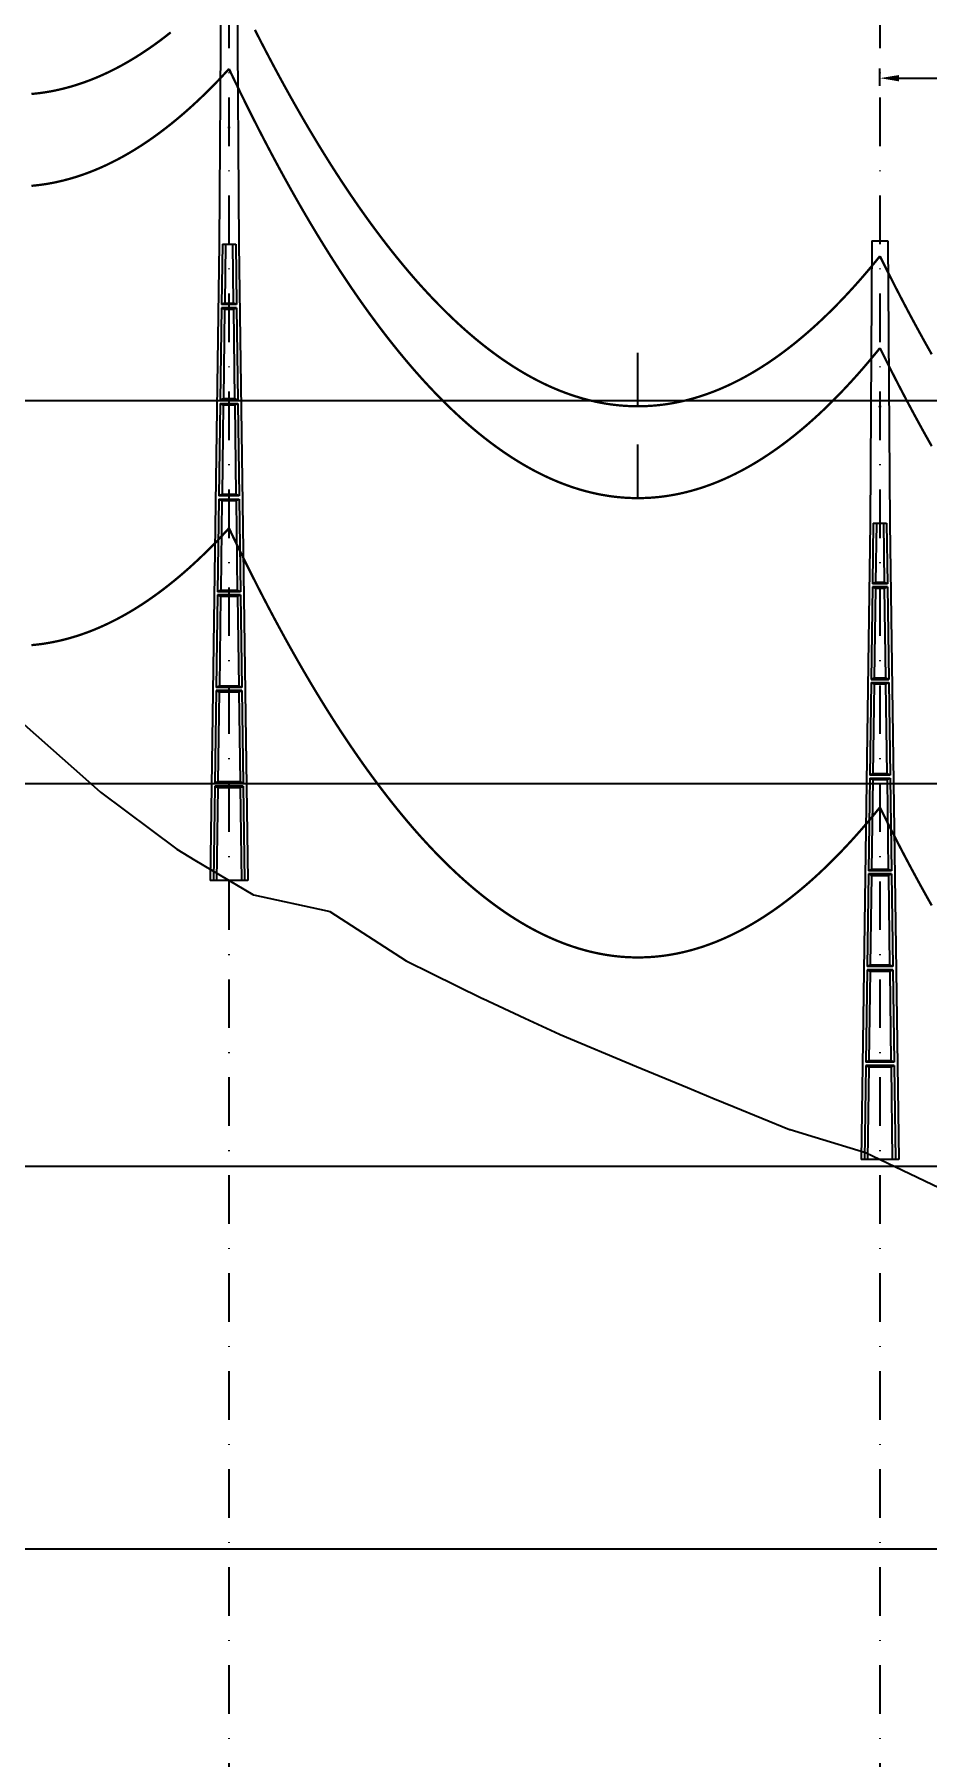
# Model space of a CAD drawing. Header units: metres. Extents: x -121 to 9872, y 3505 to 10721.
# Drawn here: x 6660.8 to 6777.4, y 8772.7 to 8997.8 of the extents above; entities that cross this region are included whole.
import ezdxf

# ---------------------------------------------------------------- set-up
doc = ezdxf.new("R2010")
doc.units = ezdxf.units.M
doc.header["$PDMODE"] = 2
doc.linetypes.add('DASHDOT', pattern=[25.4, 12.7, -6.35, 0, -6.35])
for name, color, linetype in [('CON-EOL- CA MAGNOLIA', 210, 'Continuous'), ('CON-EOL- PROJEÇÃO', 22, 'Continuous'), ('cotas', 7, 'Continuous'), ('Grade', 9, 'Continuous'), ('Ind.Rot', 8, 'DASHDOT'), ('Modelo_CotaTerreno_Perfil', 7, 'Continuous'), ('POSTE DT', 7, 'Continuous')]:
    doc.layers.add(name, color=color, linetype=linetype)
doc.styles.get("Standard").update_dxf_attribs({"font": 'arial.ttf'})
doc.dimstyles.new('ISO-25', dxfattribs={"dimtxt": 2.5, "dimasz": 2.5, "dimexe": 1.25, "dimexo": 0.625, "dimtad": 1, "dimzin": 1, "dimtxsty": 'Standard', "dimcen": 2.5, "dimaunit": 1, "dimadec": 3, "dimazin": 3, "dimtfac": 1, "dimtmove": 0, "dimatfit": 3, "dimfxlon": 1, "dimarcsym": 0})

# ---------------------------------------------------------------- blocks, each defined once
blk = doc.blocks.new('*U1')
at = {"layer": 'POSTE DT', "extrusion": (0, 1, 0)}
for p, q in [((-3.31, 378.23), (-4.05, 262)), ((-3.31, 378.23), (3.31, 378.23)), ((3.31, 378.23), (4.06, 262)), ((-4.05, 262), (-7.72, 0)), ((-4.05, 262), (-4.05, 262)), ((-2.73, 262), (-3.08, 237.05)), ((-2.73, 262), (2.75, 262)), ((-1.42, 262), (-1.77, 237.57)), ((1.43, 262), (1.77, 237.57)), ((2.75, 262), (3.1, 237.05)), ((4.06, 262), (7.72, 0)), ((-3.1, 235.74), (-3.63, 197.65)), ((3.11, 235.73), (-3.1, 235.74)), ((3.1, 237.05), (-3.08, 237.05)), ((-1.8, 235.21), (-2.32, 198.19)), ((1.8, 235.21), (2.32, 198.19)), ((3.11, 235.73), (3.65, 197.65)), ((-3.65, 196.34), (-4.19, 158.25)), ((-2.35, 195.8), (-2.87, 158.8)), ((2.35, 195.8), (2.87, 158.8)), ((3.66, 196.34), (4.2, 158.25)), ((-4.21, 156.94), (-4.74, 118.85)), ((-2.9, 156.39), (-3.42, 119.41)), ((2.91, 156.39), (3.42, 119.41)), ((4.21, 156.94), (4.75, 118.85)), ((-4.76, 117.54), (-5.29, 79.45)), ((4.77, 117.54), (-4.76, 117.54)), ((4.75, 118.85), (-4.74, 118.85)), ((-3.46, 116.98), (-3.97, 80.02)), ((3.46, 116.98), (3.98, 80.02)), ((4.77, 117.54), (5.3, 79.45)), ((-5.31, 78.14), (-5.85, 40.06)), ((5.32, 78.14), (-5.31, 78.14)), ((5.3, 79.45), (-5.29, 79.45)), ((5.32, 78.14), (5.85, 40.06)), ((-4.01, 77.57), (-4.53, 40.63)), ((4.01, 77.57), (4.53, 40.63)), ((-5.86, 38.74), (-6.41, 0)), ((5.87, 38.74), (-5.86, 38.74)), ((5.85, 40.06), (-5.85, 40.06)), ((-4.56, 38.17), (-5.1, 0)), ((4.56, 38.17), (5.1, 0)), ((5.87, 38.74), (6.41, 0)), ((-6.41, 0), (-7.72, 0)), ((-5.1, 0), (-6.41, 0)), ((5.1, 0), (-5.1, 0)), ((6.41, 0), (5.1, 0)), ((7.72, 0), (6.41, 0))]:
    blk.add_line(p, q, dxfattribs=at)
at = {"layer": 'POSTE DT', "ltscale": 3}
for points in [[(-3.65, 196.34), (3.66, 196.34)], [(-3.63, 197.65), (3.65, 197.65)], [(-4.21, 156.94), (4.21, 156.94)], [(4.2, 158.25), (-4.19, 158.25)]]:
    blk.add_lwpolyline(points, dxfattribs=at)
at = {"layer": 'POSTE DT'}
for points, knots in [([(0.25, 309.94), (0.25, 309.93), (0.25, 309.93), (0.25, 309.92), (0.25, 309.91), (0.25, 309.9), (0.25, 309.89), (0.24, 309.85), (0.22, 309.82), (0.19, 309.77), (0.16, 309.74), (0.11, 309.71), (0.08, 309.7), (0.01, 309.68), (-0.02, 309.68), (-0.08, 309.7), (-0.11, 309.71), (-0.16, 309.74), (-0.18, 309.76), (-0.21, 309.8), (-0.22, 309.82), (-0.24, 309.85), (-0.24, 309.87), (-0.25, 309.89), (-0.25, 309.9), (-0.25, 309.92), (-0.25, 309.92), (-0.25, 309.93), (-0.25, 309.94), (-0.25, 309.95), (-0.25, 309.95), (-0.25, 309.96), (-0.25, 309.97), (-0.24, 310), (-0.23, 310.02), (-0.21, 310.07), (-0.2, 310.09), (-0.15, 310.14), (-0.13, 310.15), (-0.07, 310.18), (-0.03, 310.19), (0.03, 310.19), (0.06, 310.18), (0.12, 310.16), (0.14, 310.14), (0.18, 310.11), (0.2, 310.09), (0.21, 310.06), (0.22, 310.05), (0.23, 310.04), (0.24, 310.01), (0.24, 309.99), (0.25, 309.97), (0.25, 309.96), (0.25, 309.95), (0.25, 309.94), (0.25, 309.94), (0.25, 309.94), (0.25, 309.94)], [-54.728303, -54.728303, -54.728303, -54.728303, -54.309038, -54.309038, -53.647169, -53.647169, -52.532885, -52.532885, -48.86224, -48.86224, -45.282765, -45.282765, -41.52867, -41.52867, -37.867486, -37.867486, -34.454589, -34.454589, -31.301423, -31.301423, -28.48103, -28.48103, -26.961755, -26.961755, -25.7544, -25.7544, -25.136228, -25.136228, -24.64409, -24.64409, -24.094201, -24.094201, -23.191199, -23.191199, -20.494482, -20.494482, -17.342863, -17.342863, -13.645538, -13.645538, -9.835989, -9.835989, -6.296781, -6.296781, -3.005029, -3.005029, 0, 0, 0, 1.527594, 1.527594, 3.697216, 3.697216, 4.489727, 4.489727, 5.01438, 5.01438, 5.095313, 5.095313, 5.095313, 5.095313]), ([(-3.1, 235.74), (-2.88, 235.65), (-2.67, 235.56), (-2.23, 235.39), (-2.02, 235.3), (-1.8, 235.21)], [0.055576, 0.055576, 0.055576, 0.055576, 56.767409, 56.767409, 113.50757, 113.50757, 113.50757, 113.50757]), ([(-1.77, 237.57), (-1.99, 237.49), (-2.21, 237.4), (-2.64, 237.22), (-2.86, 237.14), (-3.08, 237.05)], [0, 0, 0, 0, 56.660495, 56.660495, 113.412826, 113.412826, 113.412826, 113.412826]), ([(-1.8, 235.21), (-1.2, 235.21), (-0.6, 235.21), (0.6, 235.21), (1.2, 235.21), (1.8, 235.21)], [0, 0, 0, 0, 68.567797, 68.567797, 137.136247, 137.136247, 137.136247, 137.136247]), ([(1.77, 237.57), (1.18, 237.57), (0.59, 237.57), (-0.59, 237.57), (-1.18, 237.57), (-1.77, 237.57)], [0, 0, 0, 0, 67.306894, 67.306894, 134.614447, 134.614447, 134.614447, 134.614447]), ([(3.1, 237.05), (2.87, 237.14), (2.65, 237.23), (2.21, 237.4), (1.99, 237.49), (1.77, 237.57)], [0, 0, 0, 0, 56.738948, 56.738948, 113.38731, 113.38731, 113.38731, 113.38731]), ([(1.8, 235.21), (2.02, 235.3), (2.24, 235.38), (2.68, 235.56), (2.89, 235.65), (3.11, 235.73)], [0, 0, 0, 0, 56.845349, 56.845349, 113.599799, 113.599799, 113.599799, 113.599799]), ([(-3.65, 196.34), (-3.43, 196.25), (-3.22, 196.16), (-2.78, 195.98), (-2.57, 195.89), (-2.35, 195.8)], [0.054307, 0.054307, 0.054307, 0.054307, 63.527131, 63.527131, 127.063246, 127.063246, 127.063246, 127.063246]), ([(-2.32, 198.19), (-2.54, 198.1), (-2.76, 198.01), (-3.2, 197.83), (-3.41, 197.74), (-3.63, 197.65)], [0, 0, 0, 0, 63.412073, 63.412073, 126.777421, 126.777421, 126.777421, 126.777421]), ([(-2.35, 195.8), (-1.57, 195.8), (-0.78, 195.8), (0.79, 195.8), (1.57, 195.8), (2.35, 195.8)], [0, 0, 0, 0, 89.585713, 89.585713, 179.17191, 179.17191, 179.17191, 179.17191]), ([(2.32, 198.19), (1.55, 198.19), (0.77, 198.19), (-0.77, 198.19), (-1.55, 198.19), (-2.32, 198.19)], [0, 0, 0, 0, 88.31008, 88.31008, 176.620652, 176.620652, 176.620652, 176.620652]), ([(3.65, 197.65), (3.43, 197.74), (3.2, 197.83), (2.76, 198.01), (2.54, 198.1), (2.32, 198.19)], [0, 0, 0, 0, 63.488119, 63.488119, 126.880939, 126.880939, 126.880939, 126.880939]), ([(2.35, 195.8), (2.57, 195.89), (2.79, 195.98), (3.23, 196.16), (3.45, 196.25), (3.66, 196.34)], [0, 0, 0, 0, 63.60246, 63.60246, 127.109696, 127.109696, 127.109696, 127.109696]), ([(-4.21, 156.94), (-3.99, 156.85), (-3.77, 156.75), (-3.34, 156.57), (-3.12, 156.48), (-2.9, 156.39)], [0.053423, 0.053423, 0.053423, 0.053423, 70.429742, 70.429742, 140.90167, 140.90167, 140.90167, 140.90167]), ([(-2.87, 158.8), (-3.09, 158.71), (-3.31, 158.62), (-3.75, 158.43), (-3.97, 158.34), (-4.19, 158.25)], [0, 0, 0, 0, 70.301707, 70.301707, 140.590947, 140.590947, 140.590947, 140.590947]), ([(-2.9, 156.39), (-1.94, 156.39), (-0.97, 156.39), (0.97, 156.39), (1.94, 156.39), (2.91, 156.39)], [0, 0, 0, 0, 110.60219, 110.60219, 221.20473, 221.20473, 221.20473, 221.20473]), ([(2.87, 158.8), (1.92, 158.8), (0.96, 158.8), (-0.96, 158.8), (-1.91, 158.8), (-2.87, 158.8)], [0, 0, 0, 0, 109.314454, 109.314454, 218.629264, 218.629264, 218.629264, 218.629264]), ([(4.2, 158.25), (3.98, 158.34), (3.76, 158.44), (3.31, 158.62), (3.09, 158.71), (2.87, 158.8)], [0, 0, 0, 0, 70.379198, 70.379198, 140.659718, 140.659718, 140.659718, 140.659718]), ([(2.91, 156.39), (3.12, 156.48), (3.34, 156.57), (3.78, 156.75), (4, 156.85), (4.21, 156.94)], [0, 0, 0, 0, 70.506649, 70.506649, 140.914701, 140.914701, 140.914701, 140.914701]), ([(-4.76, 117.54), (-4.54, 117.45), (-4.32, 117.35), (-3.89, 117.17), (-3.67, 117.07), (-3.46, 116.98)], [0.052784, 0.052784, 0.052784, 0.052784, 77.438432, 77.438432, 154.950301, 154.950301, 154.950301, 154.950301]), ([(-3.42, 119.41), (-3.64, 119.32), (-3.86, 119.23), (-4.3, 119.04), (-4.52, 118.95), (-4.74, 118.85)], [0, 0, 0, 0, 77.299547, 77.299547, 154.618634, 154.618634, 154.618634, 154.618634]), ([(-3.46, 116.98), (-2.3, 116.98), (-1.15, 116.98), (1.15, 116.98), (2.31, 116.98), (3.46, 116.98)], [0, 0, 0, 0, 131.617604, 131.617604, 263.235447, 263.235447, 263.235447, 263.235447]), ([(3.42, 119.41), (2.28, 119.41), (1.14, 119.41), (-1.14, 119.41), (-2.28, 119.41), (-3.42, 119.41)], [0, 0, 0, 0, 130.319901, 130.319901, 260.640046, 260.640046, 260.640046, 260.640046]), ([(4.75, 118.85), (4.53, 118.95), (4.31, 119.04), (3.87, 119.23), (3.64, 119.32), (3.42, 119.41)], [0, 0, 0, 0, 77.381597, 77.381597, 154.66183, 154.66183, 154.66183, 154.66183]), ([(3.46, 116.98), (3.68, 117.07), (3.89, 117.17), (4.33, 117.35), (4.55, 117.45), (4.77, 117.54)], [0, 0, 0, 0, 77.520013, 77.520013, 154.938747, 154.938747, 154.938747, 154.938747]), ([(-5.31, 78.14), (-5.09, 78.05), (-4.88, 77.95), (-4.44, 77.76), (-4.23, 77.67), (-4.01, 77.57)], [0.052308, 0.052308, 0.052308, 0.052308, 84.527725, 84.527725, 169.158824, 169.158824, 169.158824, 169.158824]), ([(-3.97, 80.02), (-4.19, 79.93), (-4.41, 79.83), (-4.85, 79.64), (-5.07, 79.55), (-5.29, 79.45)], [0, 0, 0, 0, 84.379671, 84.379671, 168.809376, 168.809376, 168.809376, 168.809376]), ([(3.98, 80.02), (2.65, 80.02), (1.33, 80.02), (-1.32, 80.02), (-2.65, 80.02), (-3.97, 80.02)], [0, 0, 0, 0, 151.326157, 151.326157, 302.652465, 302.652465, 302.652465, 302.652465]), ([(5.3, 79.45), (5.08, 79.55), (4.86, 79.64), (4.42, 79.83), (4.2, 79.93), (3.98, 80.02)], [0, 0, 0, 0, 84.46863, 84.46863, 168.833721, 168.833721, 168.833721, 168.833721]), ([(4.01, 77.57), (4.23, 77.67), (4.45, 77.76), (4.88, 77.95), (5.1, 78.05), (5.32, 78.14)], [0, 0, 0, 0, 84.616316, 84.616316, 169.129178, 169.129178, 169.129178, 169.129178]), ([(-4.01, 77.57), (-2.67, 77.57), (-1.34, 77.57), (1.34, 77.57), (2.67, 77.57), (4.01, 77.57)], [0, 0, 0, 0, 152.632212, 152.632212, 305.264569, 305.264569, 305.264569, 305.264569]), ([(-5.86, 38.74), (-5.65, 38.65), (-5.43, 38.55), (-5, 38.36), (-4.78, 38.26), (-4.56, 38.17)], [0.026524, 0.026524, 0.026524, 0.026524, 91.679563, 91.679563, 183.466041, 183.466041, 183.466041, 183.466041]), ([(-4.53, 40.63), (-4.75, 40.53), (-4.97, 40.44), (-5.41, 40.25), (-5.63, 40.15), (-5.85, 40.06)], [0, 0, 0, 0, 91.523648, 91.523648, 183.126775, 183.126775, 183.126775, 183.126775]), ([(-4.56, 38.17), (-3.04, 38.17), (-1.52, 38.17), (1.52, 38.17), (3.04, 38.17), (4.56, 38.17)], [0, 0, 0, 0, 173.646192, 173.646192, 347.292451, 347.292451, 347.292451, 347.292451]), ([(4.53, 40.63), (3.02, 40.63), (1.51, 40.63), (-1.51, 40.63), (-3.02, 40.63), (-4.53, 40.63)], [0, 0, 0, 0, 172.33304, 172.33304, 344.666151, 344.666151, 344.666151, 344.666151]), ([(5.85, 40.06), (5.63, 40.15), (5.41, 40.25), (4.97, 40.44), (4.75, 40.53), (4.53, 40.63)], [0, 0, 0, 0, 91.621326, 91.621326, 183.137324, 183.137324, 183.137324, 183.137324]), ([(4.56, 38.17), (4.78, 38.26), (5, 38.36), (5.43, 38.55), (5.65, 38.65), (5.87, 38.74)], [0, 0, 0, 0, 91.776928, 91.776928, 183.448614, 183.448614, 183.448614, 183.448614])]:
    blk.add_open_spline(points, degree=3, knots=knots, dxfattribs=at)
blk = doc.blocks.new('*D125')
at = {"layer": 'cotas', "color": 0, "lineweight": -2, "transparency": 16777216}
for p, q in [((6686.2, 9025.47), (6686.2, 9027.72)), ((6688.7, 9026.47), (6768.7, 9026.47)), ((6771.2, 9025.47), (6771.2, 9027.72))]:
    blk.add_line(p, q, dxfattribs=at)
at = {"layer": 'cotas', "color": 0, "transparency": 16777216}
for points in [[(6688.7, 9026.89), (6688.7, 9026.06), (6686.2, 9026.47)], [(6768.7, 9026.89), (6768.7, 9026.06), (6771.2, 9026.47)]]:
    blk.add_solid(points, dxfattribs=at)
at = {"layer": 'Defpoints', "color": 0, "transparency": 16777216}
for p in [(6771.2, 9026.47), (6686.2, 9007.33), (6771.2, 8970.87)]:
    blk.add_point(p, dxfattribs=at)
at = {"layer": 'cotas', "color": 0, "transparency": 16777216, "insert": (6728.7, 9028.37), "char_height": 2.5, "attachment_point": 5}
blk.add_mtext('85.00', dxfattribs=at)
blk = doc.blocks.new('*D126')
at = {"layer": 'cotas', "color": 0, "lineweight": -2, "transparency": 16777216}
for p, q in [((6771.2, 8991.12), (6771.2, 8993.37)), ((6856.2, 8991.12), (6856.2, 8993.37)), ((6773.7, 8992.12), (6853.7, 8992.12))]:
    blk.add_line(p, q, dxfattribs=at)
at = {"layer": 'cotas', "color": 0, "transparency": 16777216}
for points in [[(6773.7, 8992.53), (6773.7, 8991.7), (6771.2, 8992.12)], [(6853.7, 8992.53), (6853.7, 8991.7), (6856.2, 8992.12)]]:
    blk.add_solid(points, dxfattribs=at)
at = {"layer": 'Defpoints', "color": 0, "transparency": 16777216}
for p in [(6856.2, 8992.12), (6771.2, 8970.87), (6856.2, 8940.9)]:
    blk.add_point(p, dxfattribs=at)
at = {"layer": 'cotas', "color": 0, "transparency": 16777216, "insert": (6813.7, 8994.02), "char_height": 2.5, "attachment_point": 5}
blk.add_mtext('85.00', dxfattribs=at)

msp = doc.modelspace()

# ---------------------------------------------------------------- linework, layer by layer
at = {"layer": 'CON-EOL- CA MAGNOLIA'}
for p, q in [((6739.59, 8949.261), (6739.59, 8956.261)), ((6739.59, 8937.261), (6739.59, 8944.261)), ((6739.59, 8937.261), (6739.59, 8944.261))]:
    msp.add_line(p, q, dxfattribs=at)
at = {"layer": 'CON-EOL- CA MAGNOLIA', "const_width": 0.3}
for points in [[(6660.405, 8990.056), (6660.828, 8990.096), (6661.251, 8990.143), (6661.674, 8990.197), (6662.097, 8990.257), (6662.519, 8990.325), (6662.942, 8990.4), (6663.365, 8990.482), (6663.788, 8990.571), (6664.211, 8990.667), (6664.634, 8990.77), (6665.057, 8990.88), (6665.48, 8990.997), (6665.902, 8991.121), (6666.325, 8991.252), (6666.748, 8991.39), (6667.171, 8991.535), (6667.594, 8991.687), (6668.017, 8991.846), (6668.44, 8992.012), (6668.863, 8992.185), (6669.286, 8992.365), (6669.708, 8992.552), (6670.131, 8992.746), (6670.554, 8992.948), (6670.977, 8993.156), (6671.4, 8993.371), (6671.823, 8993.593), (6672.246, 8993.822), (6672.669, 8994.059), (6673.092, 8994.302), (6673.514, 8994.552), (6673.937, 8994.809), (6674.36, 8995.074), (6674.783, 8995.345), (6675.206, 8995.623), (6675.629, 8995.909), (6676.052, 8996.201), (6676.475, 8996.501), (6676.898, 8996.807), (6677.32, 8997.121), (6677.743, 8997.441), (6678.166, 8997.769), (6678.589, 8998.104)], [(6689.584, 8998.427), (6690.007, 8997.597), (6690.43, 8996.773), (6690.853, 8995.957), (6691.276, 8995.147), (6691.699, 8994.345), (6692.121, 8993.55), (6692.544, 8992.763), (6692.967, 8991.982), (6693.39, 8991.208), (6693.813, 8990.442), (6694.236, 8989.683), (6694.659, 8988.93), (6695.082, 8988.185), (6695.504, 8987.447), (6695.927, 8986.716), (6696.35, 8985.993), (6696.773, 8985.276), (6697.196, 8984.567), (6697.619, 8983.864), (6698.042, 8983.169), (6698.465, 8982.481), (6698.888, 8981.799), (6699.31, 8981.126), (6699.733, 8980.459), (6700.156, 8979.799), (6700.579, 8979.146), (6701.002, 8978.5), (6701.425, 8977.862), (6701.848, 8977.23), (6702.271, 8976.606), (6702.694, 8975.989), (6703.116, 8975.379), (6703.539, 8974.775), (6703.962, 8974.179), (6704.385, 8973.59), (6704.808, 8973.008), (6705.231, 8972.434), (6705.654, 8971.866), (6706.077, 8971.305), (6706.5, 8970.752), (6706.922, 8970.205), (6707.345, 8969.666), (6707.768, 8969.133), (6708.191, 8968.608), (6708.614, 8968.09), (6709.037, 8967.579), (6709.46, 8967.074), (6709.883, 8966.577), (6710.305, 8966.087), (6710.728, 8965.604), (6711.151, 8965.128), (6711.574, 8964.66), (6711.997, 8964.198), (6712.42, 8963.743), (6712.843, 8963.295), (6713.266, 8962.855), (6713.689, 8962.421), (6714.111, 8961.995), (6714.534, 8961.575), (6714.957, 8961.163), (6715.38, 8960.757), (6715.803, 8960.359), (6716.226, 8959.967), (6716.649, 8959.583), (6717.072, 8959.206), (6717.495, 8958.835), (6717.917, 8958.472), (6718.34, 8958.116), (6718.763, 8957.767), (6719.186, 8957.425), (6719.609, 8957.09), (6720.032, 8956.762), (6720.455, 8956.441), (6720.878, 8956.127), (6721.301, 8955.82), (6721.723, 8955.52), (6722.146, 8955.227), (6722.569, 8954.941), (6722.992, 8954.662), (6723.415, 8954.39), (6723.838, 8954.126), (6724.261, 8953.868), (6724.684, 8953.617), (6725.106, 8953.373), (6725.529, 8953.137), (6725.952, 8952.907), (6726.375, 8952.684), (6726.798, 8952.469), (6727.221, 8952.26), (6727.644, 8952.058), (6728.067, 8951.864), (6728.49, 8951.676), (6728.912, 8951.496), (6729.335, 8951.322), (6729.758, 8951.156), (6730.181, 8950.996), (6730.604, 8950.844), (6731.027, 8950.698), (6731.45, 8950.56), (6731.873, 8950.428), (6732.296, 8950.304), (6732.718, 8950.186), (6733.141, 8950.076), (6733.564, 8949.973), (6733.987, 8949.876), (6734.41, 8949.787), (6734.833, 8949.705), (6735.256, 8949.629), (6735.679, 8949.561), (6736.101, 8949.499), (6736.524, 8949.445), (6736.947, 8949.398), (6737.37, 8949.358), (6737.793, 8949.324), (6738.216, 8949.298), (6738.639, 8949.279), (6739.062, 8949.266), (6739.485, 8949.261), (6739.907, 8949.263), (6740.33, 8949.272), (6740.753, 8949.287), (6741.176, 8949.31), (6741.599, 8949.34), (6742.022, 8949.377), (6742.445, 8949.421), (6742.868, 8949.471), (6743.291, 8949.529), (6743.713, 8949.594), (6744.136, 8949.666), (6744.559, 8949.745), (6744.982, 8949.831), (6745.405, 8949.924), (6745.828, 8950.023), (6746.251, 8950.13), (6746.674, 8950.244), (6747.097, 8950.365), (6747.519, 8950.493), (6747.942, 8950.628), (6748.365, 8950.77), (6748.788, 8950.919), (6749.211, 8951.075), (6749.634, 8951.238), (6750.057, 8951.408), (6750.48, 8951.585), (6750.902, 8951.769), (6751.325, 8951.96), (6751.748, 8952.159), (6752.171, 8952.364), (6752.594, 8952.576), (6753.017, 8952.795), (6753.44, 8953.021), (6753.863, 8953.254), (6754.286, 8953.495), (6754.708, 8953.742), (6755.131, 8953.996), (6755.554, 8954.257), (6755.977, 8954.526), (6756.4, 8954.801), (6756.823, 8955.083), (6757.246, 8955.373), (6757.669, 8955.669), (6758.092, 8955.972), (6758.514, 8956.283), (6758.937, 8956.601), (6759.36, 8956.925), (6759.783, 8957.257), (6760.206, 8957.595), (6760.629, 8957.941), (6761.052, 8958.293), (6761.475, 8958.653), (6761.898, 8959.02), (6762.32, 8959.394), (6762.743, 8959.774), (6763.166, 8960.162), (6763.589, 8960.557), (6764.012, 8960.959), (6764.435, 8961.368), (6764.858, 8961.784), (6765.281, 8962.207), (6765.703, 8962.637), (6766.126, 8963.074), (6766.549, 8963.518), (6766.972, 8963.97), (6767.395, 8964.428), (6767.818, 8964.893), (6768.241, 8965.366), (6768.664, 8965.845), (6769.087, 8966.332), (6769.509, 8966.825), (6769.932, 8967.326), (6770.355, 8967.834), (6770.778, 8968.348), (6771.201, 8968.87)], [(6660.405, 8978.056), (6660.828, 8978.096), (6661.251, 8978.143), (6661.674, 8978.197), (6662.097, 8978.257), (6662.519, 8978.325), (6662.942, 8978.4), (6663.365, 8978.482), (6663.788, 8978.571), (6664.211, 8978.667), (6664.634, 8978.77), (6665.057, 8978.88), (6665.48, 8978.997), (6665.902, 8979.121), (6666.325, 8979.252), (6666.748, 8979.39), (6667.171, 8979.535), (6667.594, 8979.687), (6668.017, 8979.846), (6668.44, 8980.012), (6668.863, 8980.185), (6669.286, 8980.365), (6669.708, 8980.552), (6670.131, 8980.746), (6670.554, 8980.948), (6670.977, 8981.156), (6671.4, 8981.371), (6671.823, 8981.593), (6672.246, 8981.822), (6672.669, 8982.059), (6673.092, 8982.302), (6673.514, 8982.552), (6673.937, 8982.809), (6674.36, 8983.074), (6674.783, 8983.345), (6675.206, 8983.624), (6675.629, 8983.909), (6676.052, 8984.201), (6676.475, 8984.501), (6676.898, 8984.807), (6677.32, 8985.121), (6677.743, 8985.441), (6678.166, 8985.769), (6678.589, 8986.104), (6679.012, 8986.445), (6679.435, 8986.794), (6679.858, 8987.15), (6680.281, 8987.512), (6680.703, 8987.882), (6681.126, 8988.259), (6681.549, 8988.643), (6681.972, 8989.034), (6682.395, 8989.432), (6682.818, 8989.837), (6683.241, 8990.249), (6683.664, 8990.668), (6684.087, 8991.094), (6684.509, 8991.527), (6684.932, 8991.967), (6685.355, 8992.414), (6685.778, 8992.869), (6686.201, 8993.33)], [(6660.405, 8978.056), (6660.828, 8978.096), (6661.251, 8978.143), (6661.674, 8978.197), (6662.097, 8978.257), (6662.519, 8978.325), (6662.942, 8978.4), (6663.365, 8978.482), (6663.788, 8978.571), (6664.211, 8978.667), (6664.634, 8978.77), (6665.057, 8978.88), (6665.48, 8978.997), (6665.902, 8979.121), (6666.325, 8979.252), (6666.748, 8979.39), (6667.171, 8979.535), (6667.594, 8979.687), (6668.017, 8979.846), (6668.44, 8980.012), (6668.863, 8980.185), (6669.286, 8980.365), (6669.708, 8980.552), (6670.131, 8980.746), (6670.554, 8980.948), (6670.977, 8981.156), (6671.4, 8981.371), (6671.823, 8981.593), (6672.246, 8981.822), (6672.669, 8982.059), (6673.092, 8982.302), (6673.514, 8982.552), (6673.937, 8982.809), (6674.36, 8983.074), (6674.783, 8983.345), (6675.206, 8983.623), (6675.629, 8983.909), (6676.052, 8984.201), (6676.475, 8984.501), (6676.898, 8984.807), (6677.32, 8985.121), (6677.743, 8985.441), (6678.166, 8985.769), (6678.589, 8986.104), (6679.012, 8986.445), (6679.435, 8986.794), (6679.858, 8987.15), (6680.281, 8987.512), (6680.703, 8987.882), (6681.126, 8988.259), (6681.549, 8988.643), (6681.972, 8989.034), (6682.395, 8989.432), (6682.818, 8989.837), (6683.241, 8990.249), (6683.664, 8990.668), (6684.087, 8991.094), (6684.509, 8991.527), (6684.932, 8991.967), (6685.355, 8992.414), (6685.778, 8992.869), (6686.201, 8993.33)], [(6686.201, 8993.33), (6686.624, 8992.442), (6687.047, 8991.561), (6687.47, 8990.688), (6687.893, 8989.821), (6688.315, 8988.962), (6688.738, 8988.11), (6689.161, 8987.265), (6689.584, 8986.427), (6690.007, 8985.597), (6690.43, 8984.773), (6690.853, 8983.957), (6691.276, 8983.148), (6691.699, 8982.345), (6692.121, 8981.55), (6692.544, 8980.763), (6692.967, 8979.982), (6693.39, 8979.208), (6693.813, 8978.442), (6694.236, 8977.683), (6694.659, 8976.93), (6695.082, 8976.185), (6695.504, 8975.447), (6695.927, 8974.716), (6696.35, 8973.993), (6696.773, 8973.276), (6697.196, 8972.567), (6697.619, 8971.864), (6698.042, 8971.169), (6698.465, 8970.481), (6698.888, 8969.799), (6699.31, 8969.125), (6699.733, 8968.459), (6700.156, 8967.799), (6700.579, 8967.146), (6701.002, 8966.5), (6701.425, 8965.862), (6701.848, 8965.23), (6702.271, 8964.606), (6702.694, 8963.989), (6703.116, 8963.379), (6703.539, 8962.775), (6703.962, 8962.179), (6704.385, 8961.59), (6704.808, 8961.009), (6705.231, 8960.434), (6705.654, 8959.866), (6706.077, 8959.305), (6706.5, 8958.752), (6706.922, 8958.205), (6707.345, 8957.666), (6707.768, 8957.133), (6708.191, 8956.608), (6708.614, 8956.09), (6709.037, 8955.579), (6709.46, 8955.074), (6709.883, 8954.577), (6710.305, 8954.087), (6710.728, 8953.604), (6711.151, 8953.128), (6711.574, 8952.66), (6711.997, 8952.198), (6712.42, 8951.743), (6712.843, 8951.295), (6713.266, 8950.855), (6713.689, 8950.421), (6714.111, 8949.994), (6714.534, 8949.575), (6714.957, 8949.162), (6715.38, 8948.757), (6715.803, 8948.359), (6716.226, 8947.967), (6716.649, 8947.583), (6717.072, 8947.206), (6717.495, 8946.835), (6717.917, 8946.472), (6718.34, 8946.116), (6718.763, 8945.767), (6719.186, 8945.425), (6719.609, 8945.09), (6720.032, 8944.762), (6720.455, 8944.441), (6720.878, 8944.127), (6721.301, 8943.82), (6721.723, 8943.52), (6722.146, 8943.227), (6722.569, 8942.941), (6722.992, 8942.662), (6723.415, 8942.39), (6723.838, 8942.126), (6724.261, 8941.868), (6724.684, 8941.617), (6725.106, 8941.373), (6725.529, 8941.137), (6725.952, 8940.907), (6726.375, 8940.684), (6726.798, 8940.469), (6727.221, 8940.26), (6727.644, 8940.059), (6728.067, 8939.864), (6728.49, 8939.676), (6728.912, 8939.496), (6729.335, 8939.322), (6729.758, 8939.156), (6730.181, 8938.996), (6730.604, 8938.844), (6731.027, 8938.698), (6731.45, 8938.56), (6731.873, 8938.428), (6732.296, 8938.304), (6732.718, 8938.186), (6733.141, 8938.076), (6733.564, 8937.973), (6733.987, 8937.876), (6734.41, 8937.787), (6734.833, 8937.704), (6735.256, 8937.629), (6735.679, 8937.561), (6736.101, 8937.499), (6736.524, 8937.445), (6736.947, 8937.398), (6737.37, 8937.358), (6737.793, 8937.324), (6738.216, 8937.298), (6738.639, 8937.279), (6739.062, 8937.266), (6739.485, 8937.261), (6739.907, 8937.263), (6740.33, 8937.272), (6740.753, 8937.287), (6741.176, 8937.31), (6741.599, 8937.34), (6742.022, 8937.377), (6742.445, 8937.421), (6742.868, 8937.471), (6743.291, 8937.529), (6743.713, 8937.594), (6744.136, 8937.666), (6744.559, 8937.745), (6744.982, 8937.831), (6745.405, 8937.924), (6745.828, 8938.023), (6746.251, 8938.13), (6746.674, 8938.244), (6747.097, 8938.365), (6747.519, 8938.493), (6747.942, 8938.628), (6748.365, 8938.77), (6748.788, 8938.919), (6749.211, 8939.075), (6749.634, 8939.238), (6750.057, 8939.408), (6750.48, 8939.585), (6750.902, 8939.769), (6751.325, 8939.96), (6751.748, 8940.159), (6752.171, 8940.364), (6752.594, 8940.576), (6753.017, 8940.795), (6753.44, 8941.021), (6753.863, 8941.254), (6754.286, 8941.495), (6754.708, 8941.742), (6755.131, 8941.996), (6755.554, 8942.257), (6755.977, 8942.526), (6756.4, 8942.801), (6756.823, 8943.083), (6757.246, 8943.373), (6757.669, 8943.669), (6758.092, 8943.973), (6758.514, 8944.283), (6758.937, 8944.6), (6759.36, 8944.925), (6759.783, 8945.257), (6760.206, 8945.595), (6760.629, 8945.941), (6761.052, 8946.293), (6761.475, 8946.653), (6761.898, 8947.02), (6762.32, 8947.394), (6762.743, 8947.774), (6763.166, 8948.162), (6763.589, 8948.557), (6764.012, 8948.959), (6764.435, 8949.368), (6764.858, 8949.784), (6765.281, 8950.207), (6765.703, 8950.637), (6766.126, 8951.074), (6766.549, 8951.518), (6766.972, 8951.97), (6767.395, 8952.428), (6767.818, 8952.893), (6768.241, 8953.366), (6768.664, 8953.845), (6769.087, 8954.332), (6769.509, 8954.825), (6769.932, 8955.326), (6770.355, 8955.833), (6770.778, 8956.348), (6771.201, 8956.87)], [(6686.201, 8993.33), (6686.624, 8992.442), (6687.047, 8991.561), (6687.47, 8990.688), (6687.893, 8989.821), (6688.315, 8988.962), (6688.738, 8988.11), (6689.161, 8987.265), (6689.584, 8986.427), (6690.007, 8985.597), (6690.43, 8984.773), (6690.853, 8983.957), (6691.276, 8983.147), (6691.699, 8982.345), (6692.121, 8981.55), (6692.544, 8980.763), (6692.967, 8979.982), (6693.39, 8979.208), (6693.813, 8978.442), (6694.236, 8977.683), (6694.659, 8976.93), (6695.082, 8976.185), (6695.504, 8975.447), (6695.927, 8974.716), (6696.35, 8973.993), (6696.773, 8973.276), (6697.196, 8972.567), (6697.619, 8971.864), (6698.042, 8971.169), (6698.465, 8970.481), (6698.888, 8969.799), (6699.31, 8969.126), (6699.733, 8968.459), (6700.156, 8967.799), (6700.579, 8967.146), (6701.002, 8966.5), (6701.425, 8965.862), (6701.848, 8965.23), (6702.271, 8964.606), (6702.694, 8963.989), (6703.116, 8963.379), (6703.539, 8962.775), (6703.962, 8962.179), (6704.385, 8961.59), (6704.808, 8961.008), (6705.231, 8960.434), (6705.654, 8959.866), (6706.077, 8959.305), (6706.5, 8958.752), (6706.922, 8958.205), (6707.345, 8957.666), (6707.768, 8957.133), (6708.191, 8956.608), (6708.614, 8956.09), (6709.037, 8955.579), (6709.46, 8955.074), (6709.883, 8954.577), (6710.305, 8954.087), (6710.728, 8953.604), (6711.151, 8953.128), (6711.574, 8952.66), (6711.997, 8952.198), (6712.42, 8951.743), (6712.843, 8951.295), (6713.266, 8950.855), (6713.689, 8950.421), (6714.111, 8949.995), (6714.534, 8949.575), (6714.957, 8949.162), (6715.38, 8948.757), (6715.803, 8948.359), (6716.226, 8947.967), (6716.649, 8947.583), (6717.072, 8947.206), (6717.495, 8946.835), (6717.917, 8946.472), (6718.34, 8946.116), (6718.763, 8945.767), (6719.186, 8945.425), (6719.609, 8945.09), (6720.032, 8944.762), (6720.455, 8944.441), (6720.878, 8944.127), (6721.301, 8943.82), (6721.723, 8943.52), (6722.146, 8943.227), (6722.569, 8942.941), (6722.992, 8942.662), (6723.415, 8942.39), (6723.838, 8942.126), (6724.261, 8941.868), (6724.684, 8941.617), (6725.106, 8941.373), (6725.529, 8941.137), (6725.952, 8940.907), (6726.375, 8940.684), (6726.798, 8940.469), (6727.221, 8940.26), (6727.644, 8940.058), (6728.067, 8939.864), (6728.49, 8939.676), (6728.912, 8939.496), (6729.335, 8939.322), (6729.758, 8939.156), (6730.181, 8938.996), (6730.604, 8938.844), (6731.027, 8938.698), (6731.45, 8938.56), (6731.873, 8938.428), (6732.296, 8938.304), (6732.718, 8938.186), (6733.141, 8938.076), (6733.564, 8937.973), (6733.987, 8937.876), (6734.41, 8937.787), (6734.833, 8937.704), (6735.256, 8937.629), (6735.679, 8937.561), (6736.101, 8937.499), (6736.524, 8937.445), (6736.947, 8937.398), (6737.37, 8937.358), (6737.793, 8937.324), (6738.216, 8937.298), (6738.639, 8937.279), (6739.062, 8937.266), (6739.485, 8937.261), (6739.907, 8937.263), (6740.33, 8937.272), (6740.753, 8937.287), (6741.176, 8937.31), (6741.599, 8937.34), (6742.022, 8937.377), (6742.445, 8937.421), (6742.868, 8937.471), (6743.291, 8937.529), (6743.713, 8937.594), (6744.136, 8937.666), (6744.559, 8937.745), (6744.982, 8937.831), (6745.405, 8937.924), (6745.828, 8938.023), (6746.251, 8938.13), (6746.674, 8938.244), (6747.097, 8938.365), (6747.519, 8938.493), (6747.942, 8938.628), (6748.365, 8938.77), (6748.788, 8938.919), (6749.211, 8939.075), (6749.634, 8939.238), (6750.057, 8939.408), (6750.48, 8939.585), (6750.902, 8939.769), (6751.325, 8939.96), (6751.748, 8940.158), (6752.171, 8940.364), (6752.594, 8940.576), (6753.017, 8940.795), (6753.44, 8941.021), (6753.863, 8941.254), (6754.286, 8941.495), (6754.708, 8941.742), (6755.131, 8941.996), (6755.554, 8942.257), (6755.977, 8942.526), (6756.4, 8942.801), (6756.823, 8943.083), (6757.246, 8943.373), (6757.669, 8943.669), (6758.092, 8943.972), (6758.514, 8944.283), (6758.937, 8944.6), (6759.36, 8944.925), (6759.783, 8945.257), (6760.206, 8945.595), (6760.629, 8945.941), (6761.052, 8946.293), (6761.475, 8946.653), (6761.898, 8947.02), (6762.32, 8947.394), (6762.743, 8947.774), (6763.166, 8948.162), (6763.589, 8948.557), (6764.012, 8948.959), (6764.435, 8949.368), (6764.858, 8949.784), (6765.281, 8950.207), (6765.703, 8950.637), (6766.126, 8951.074), (6766.549, 8951.518), (6766.972, 8951.97), (6767.395, 8952.428), (6767.818, 8952.893), (6768.241, 8953.366), (6768.664, 8953.845), (6769.087, 8954.332), (6769.509, 8954.825), (6769.932, 8955.326), (6770.355, 8955.834), (6770.778, 8956.348), (6771.201, 8956.87)], [(6771.201, 8968.87), (6771.624, 8968.015), (6772.047, 8967.167), (6772.47, 8966.326), (6772.893, 8965.493), (6773.315, 8964.666), (6773.738, 8963.847), (6774.161, 8963.034), (6774.584, 8962.229), (6775.007, 8961.431), (6775.43, 8960.641), (6775.853, 8959.857), (6776.276, 8959.08), (6776.699, 8958.311), (6777.121, 8957.549), (6777.544, 8956.793), (6777.967, 8956.045)], [(6771.201, 8956.87), (6771.624, 8956.015), (6772.047, 8955.167), (6772.47, 8954.326), (6772.893, 8953.493), (6773.315, 8952.666), (6773.738, 8951.847), (6774.161, 8951.034), (6774.584, 8950.229), (6775.007, 8949.431), (6775.43, 8948.641), (6775.853, 8947.857), (6776.276, 8947.08), (6776.699, 8946.311), (6777.121, 8945.549), (6777.544, 8944.793), (6777.967, 8944.045)], [(6771.201, 8956.87), (6771.624, 8956.015), (6772.047, 8955.167), (6772.47, 8954.326), (6772.893, 8953.493), (6773.315, 8952.666), (6773.738, 8951.847), (6774.161, 8951.034), (6774.584, 8950.229), (6775.007, 8949.431), (6775.43, 8948.641), (6775.853, 8947.857), (6776.276, 8947.08), (6776.699, 8946.311), (6777.121, 8945.549), (6777.544, 8944.793), (6777.967, 8944.045)]]:
    msp.add_lwpolyline(points, dxfattribs=at)
at = {"layer": 'CON-EOL- PROJEÇÃO', "const_width": 0.3}
for points in [[(6660.405, 8918.056), (6660.828, 8918.096), (6661.251, 8918.143), (6661.674, 8918.197), (6662.097, 8918.257), (6662.519, 8918.325), (6662.942, 8918.4), (6663.365, 8918.482), (6663.788, 8918.571), (6664.211, 8918.667), (6664.634, 8918.77), (6665.057, 8918.88), (6665.48, 8918.997), (6665.902, 8919.121), (6666.325, 8919.252), (6666.748, 8919.39), (6667.171, 8919.535), (6667.594, 8919.687), (6668.017, 8919.846), (6668.44, 8920.012), (6668.863, 8920.185), (6669.286, 8920.365), (6669.708, 8920.552), (6670.131, 8920.746), (6670.554, 8920.948), (6670.977, 8921.156), (6671.4, 8921.371), (6671.823, 8921.593), (6672.246, 8921.822), (6672.669, 8922.059), (6673.092, 8922.302), (6673.514, 8922.552), (6673.937, 8922.809), (6674.36, 8923.074), (6674.783, 8923.345), (6675.206, 8923.623), (6675.629, 8923.909), (6676.052, 8924.201), (6676.475, 8924.501), (6676.898, 8924.807), (6677.32, 8925.121), (6677.743, 8925.441), (6678.166, 8925.769), (6678.589, 8926.104), (6679.012, 8926.445), (6679.435, 8926.794), (6679.858, 8927.15), (6680.281, 8927.512), (6680.703, 8927.882), (6681.126, 8928.259), (6681.549, 8928.643), (6681.972, 8929.034), (6682.395, 8929.432), (6682.818, 8929.837), (6683.241, 8930.249), (6683.664, 8930.668), (6684.087, 8931.094), (6684.509, 8931.527), (6684.932, 8931.967), (6685.355, 8932.414), (6685.778, 8932.869), (6686.201, 8933.33)], [(6686.201, 8933.33), (6686.624, 8932.442), (6687.047, 8931.561), (6687.47, 8930.688), (6687.893, 8929.821), (6688.315, 8928.962), (6688.738, 8928.11), (6689.161, 8927.265), (6689.584, 8926.427), (6690.007, 8925.597), (6690.43, 8924.773), (6690.853, 8923.957), (6691.276, 8923.147), (6691.699, 8922.345), (6692.121, 8921.55), (6692.544, 8920.763), (6692.967, 8919.982), (6693.39, 8919.208), (6693.813, 8918.442), (6694.236, 8917.683), (6694.659, 8916.93), (6695.082, 8916.185), (6695.504, 8915.447), (6695.927, 8914.716), (6696.35, 8913.993), (6696.773, 8913.276), (6697.196, 8912.567), (6697.619, 8911.864), (6698.042, 8911.169), (6698.465, 8910.481), (6698.888, 8909.799), (6699.31, 8909.126), (6699.733, 8908.459), (6700.156, 8907.799), (6700.579, 8907.146), (6701.002, 8906.5), (6701.425, 8905.862), (6701.848, 8905.23), (6702.271, 8904.606), (6702.694, 8903.989), (6703.116, 8903.379), (6703.539, 8902.775), (6703.962, 8902.179), (6704.385, 8901.59), (6704.808, 8901.009), (6705.231, 8900.434), (6705.654, 8899.866), (6706.077, 8899.305), (6706.5, 8898.752), (6706.922, 8898.205), (6707.345, 8897.666), (6707.768, 8897.133), (6708.191, 8896.608), (6708.614, 8896.09), (6709.037, 8895.579), (6709.46, 8895.074), (6709.883, 8894.577), (6710.305, 8894.087), (6710.728, 8893.604), (6711.151, 8893.128), (6711.574, 8892.66), (6711.997, 8892.198), (6712.42, 8891.743), (6712.843, 8891.295), (6713.266, 8890.855), (6713.689, 8890.421), (6714.111, 8889.995), (6714.534, 8889.575), (6714.957, 8889.163), (6715.38, 8888.757), (6715.803, 8888.359), (6716.226, 8887.967), (6716.649, 8887.583), (6717.072, 8887.206), (6717.495, 8886.835), (6717.917, 8886.472), (6718.34, 8886.116), (6718.763, 8885.767), (6719.186, 8885.425), (6719.609, 8885.09), (6720.032, 8884.762), (6720.455, 8884.441), (6720.878, 8884.127), (6721.301, 8883.82), (6721.723, 8883.52), (6722.146, 8883.227), (6722.569, 8882.941), (6722.992, 8882.662), (6723.415, 8882.39), (6723.838, 8882.126), (6724.261, 8881.868), (6724.684, 8881.617), (6725.106, 8881.373), (6725.529, 8881.137), (6725.952, 8880.907), (6726.375, 8880.684), (6726.798, 8880.469), (6727.221, 8880.26), (6727.644, 8880.058), (6728.067, 8879.864), (6728.49, 8879.676), (6728.912, 8879.496), (6729.335, 8879.322), (6729.758, 8879.156), (6730.181, 8878.996), (6730.604, 8878.844), (6731.027, 8878.698), (6731.45, 8878.56), (6731.873, 8878.428), (6732.296, 8878.304), (6732.718, 8878.186), (6733.141, 8878.076), (6733.564, 8877.973), (6733.987, 8877.876), (6734.41, 8877.787), (6734.833, 8877.704), (6735.256, 8877.629), (6735.679, 8877.561), (6736.101, 8877.499), (6736.524, 8877.445), (6736.947, 8877.398), (6737.37, 8877.358), (6737.793, 8877.324), (6738.216, 8877.298), (6738.639, 8877.279), (6739.062, 8877.266), (6739.485, 8877.261), (6739.907, 8877.263), (6740.33, 8877.272), (6740.753, 8877.287), (6741.176, 8877.31), (6741.599, 8877.34), (6742.022, 8877.377), (6742.445, 8877.421), (6742.868, 8877.471), (6743.291, 8877.529), (6743.713, 8877.594), (6744.136, 8877.666), (6744.559, 8877.745), (6744.982, 8877.831), (6745.405, 8877.924), (6745.828, 8878.023), (6746.251, 8878.13), (6746.674, 8878.244), (6747.097, 8878.365), (6747.519, 8878.493), (6747.942, 8878.628), (6748.365, 8878.77), (6748.788, 8878.919), (6749.211, 8879.075), (6749.634, 8879.238), (6750.057, 8879.408), (6750.48, 8879.585), (6750.902, 8879.769), (6751.325, 8879.96), (6751.748, 8880.158), (6752.171, 8880.364), (6752.594, 8880.576), (6753.017, 8880.795), (6753.44, 8881.021), (6753.863, 8881.254), (6754.286, 8881.495), (6754.708, 8881.742), (6755.131, 8881.996), (6755.554, 8882.257), (6755.977, 8882.526), (6756.4, 8882.801), (6756.823, 8883.083), (6757.246, 8883.373), (6757.669, 8883.669), (6758.092, 8883.972), (6758.514, 8884.283), (6758.937, 8884.601), (6759.36, 8884.925), (6759.783, 8885.257), (6760.206, 8885.595), (6760.629, 8885.941), (6761.052, 8886.293), (6761.475, 8886.653), (6761.898, 8887.02), (6762.32, 8887.394), (6762.743, 8887.774), (6763.166, 8888.162), (6763.589, 8888.557), (6764.012, 8888.959), (6764.435, 8889.368), (6764.858, 8889.784), (6765.281, 8890.207), (6765.703, 8890.637), (6766.126, 8891.074), (6766.549, 8891.518), (6766.972, 8891.97), (6767.395, 8892.428), (6767.818, 8892.893), (6768.241, 8893.366), (6768.664, 8893.845), (6769.087, 8894.332), (6769.509, 8894.825), (6769.932, 8895.326), (6770.355, 8895.834), (6770.778, 8896.348), (6771.201, 8896.87)], [(6771.201, 8896.87), (6771.624, 8896.015), (6772.047, 8895.167), (6772.47, 8894.326), (6772.893, 8893.493), (6773.315, 8892.666), (6773.738, 8891.847), (6774.161, 8891.034), (6774.584, 8890.229), (6775.007, 8889.431), (6775.43, 8888.641), (6775.853, 8887.857), (6776.276, 8887.08), (6776.699, 8886.311), (6777.121, 8885.549), (6777.544, 8884.793), (6777.967, 8884.045)]]:
    msp.add_lwpolyline(points, dxfattribs=at)
at = {"layer": 'Grade'}
for points in [[(0, 8950), (9859.453, 8950)], [(0, 8900), (9859.453, 8900)], [(0, 8850), (9859.453, 8850)], [(0, 8800), (9859.453, 8800)]]:
    msp.add_lwpolyline(points, dxfattribs=at)
at = {"layer": 'Ind.Rot', "linetype": 'DASHDOT', "ltscale": 0.5}
for points in [[(6686.201, 10500), (6686.201, 8300)], [(6771.201, 10500), (6771.201, 8300)]]:
    msp.add_lwpolyline(points, dxfattribs=at)
at = {"layer": 'Modelo_CotaTerreno_Perfil', "linetype": 'Continuous', "lineweight": -3}
msp.add_lwpolyline([(6659.457, 8907.677), (6669.358, 8898.898), (6669.37, 8898.883), (6669.406, 8898.857), (6675.941, 8893.973), (6679.381, 8891.396), (6681.758, 8889.981), (6689.314, 8885.463), (6689.375, 8885.425), (6689.396, 8885.422), (6699.009, 8883.331), (6699.376, 8883.251), (6699.377, 8883.25), (6699.379, 8883.249), (6709.333, 8876.805), (6712.672, 8875.163), (6719.223, 8871.934), (6719.3, 8871.897), (6719.326, 8871.884), (6724.827, 8869.321), (6729.345, 8867.225), (6729.366, 8867.218), (6729.429, 8867.189), (6739.403, 8863.002), (6746.054, 8860.257), (6749.365, 8858.89), (6749.387, 8858.882), (6749.394, 8858.878), (6752.173, 8857.742), (6759.401, 8854.787), (6759.42, 8854.782), (6759.477, 8854.765), (6762.731, 8853.777), (6769.319, 8851.768), (6778.984, 8847.174)], dxfattribs=at)

# ---------------------------------------------------------------- block references
at = {"layer": 'POSTE DT', "xscale": 0.3172702451939489, "yscale": 0.3172702451939489, "zscale": 0.3172702451939489}
for p in [(6686.201, 8887.33), (6771.201, 8850.87)]:
    msp.add_blockref('*U1', p, dxfattribs=at)

# ---------------------------------------------------------------- dimensions: what is measured, and where the dimension line sits
at = {"layer": 'cotas'}
for base, p1, p2, picture, middle in [((6771.201, 9026.472), (6686.201, 9007.33), (6771.201, 8970.87), '*D125', (6728.701, 9028.373)), ((6856.201, 8992.115), (6771.201, 8970.87), (6856.201, 8940.9), '*D126', (6813.701, 8994.017))]:
    dim = msp.add_linear_dim(base=base, p1=p1, p2=p2, dimstyle='ISO-25', dxfattribs=at)
    dim.commit()
    dim.dimension.update_dxf_attribs({"geometry": picture, "text_midpoint": middle})

doc.saveas('drawing.dxf')
